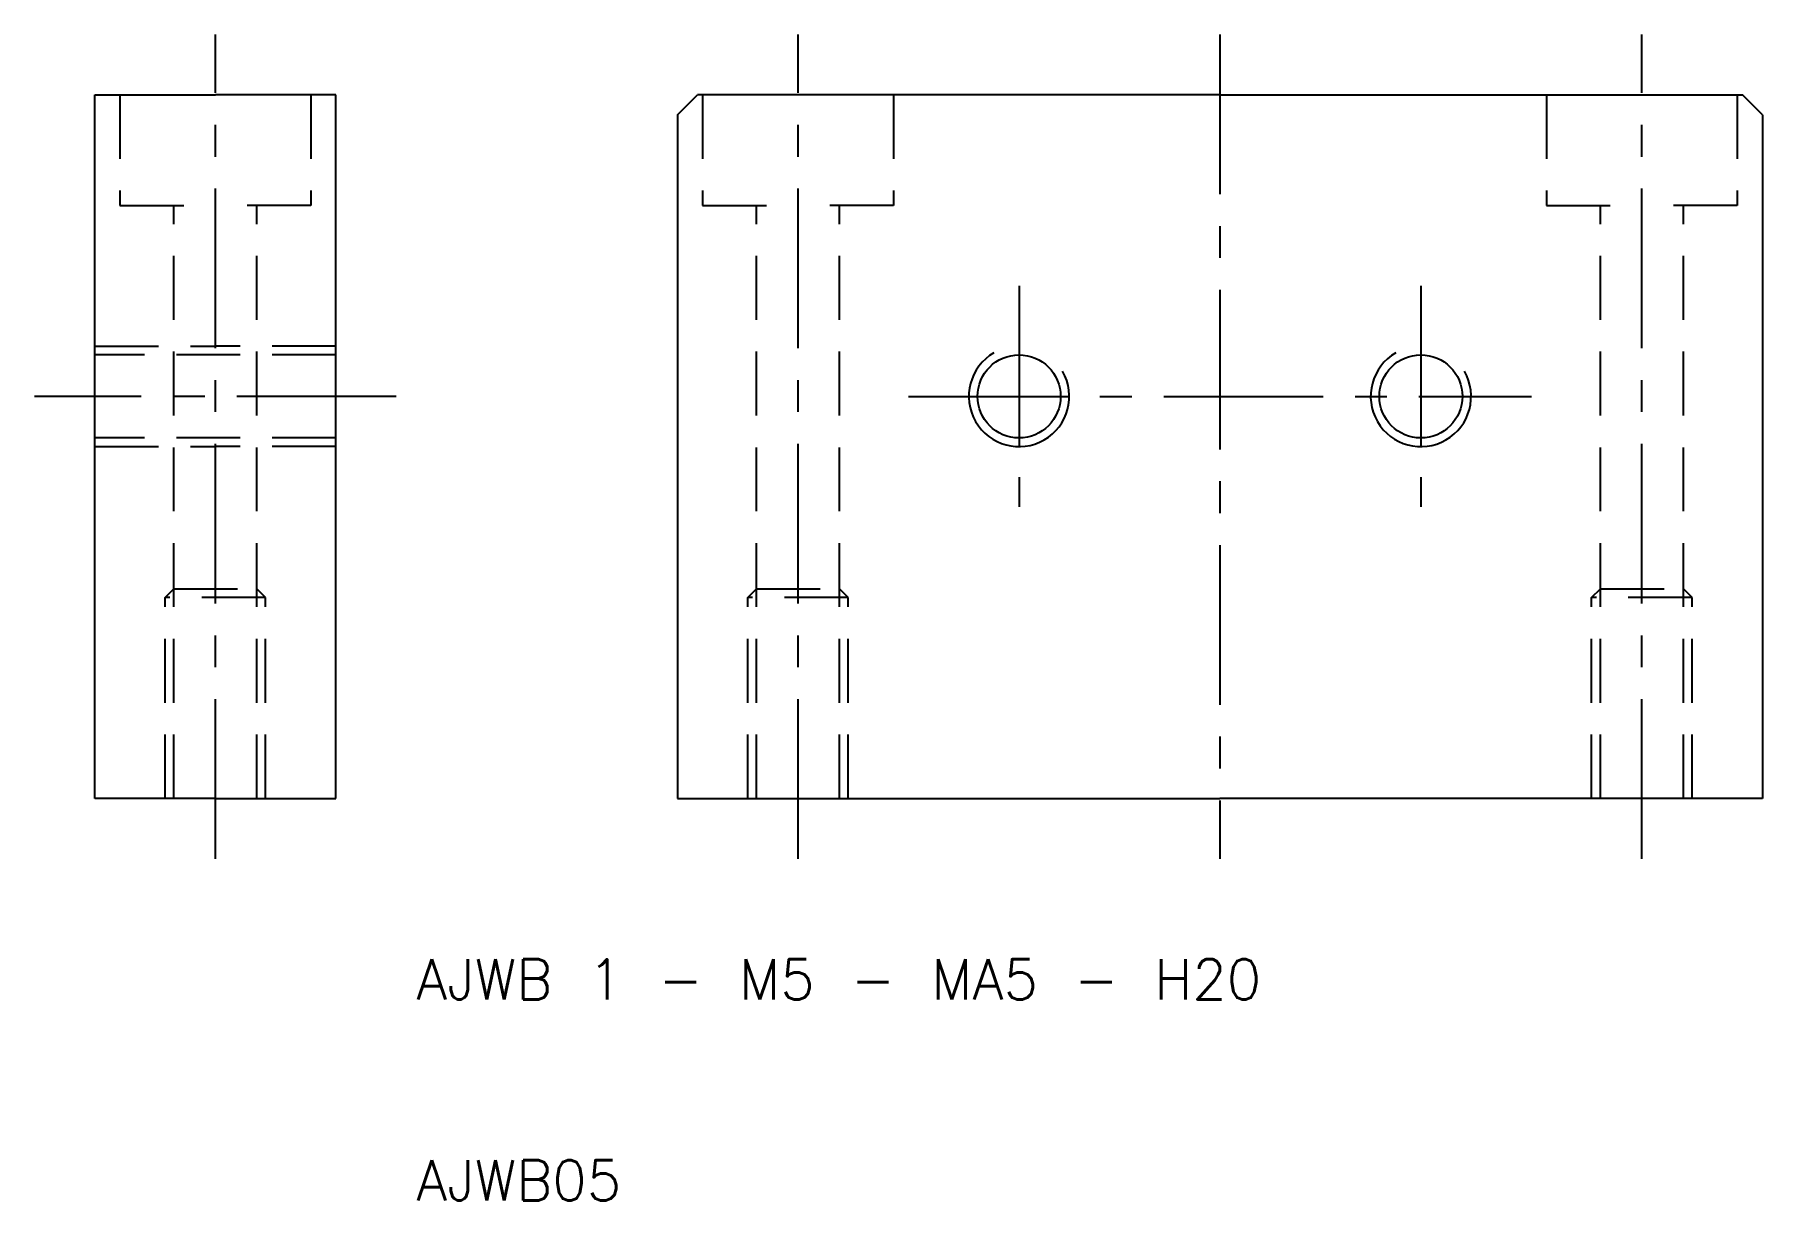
# Model space of a CAD drawing. Extents: x -9 to 77, y 10 to 68.
import ezdxf

# ---------------------------------------------------------------- set-up
doc = ezdxf.new("R2010")
doc.units = 0
doc.header["$LTSCALE"] = 0.25
doc.linetypes.add('CENTER', pattern=[50.8, 31.75, -6.35, 6.35, -6.35])
doc.linetypes.add('DASHED', pattern=[19.05, 12.7, -6.35])
doc.layers.get('0').update_dxf_attribs({"linetype": 'CONTINUOUS'})
doc.layers.add('CENTER', color=1, linetype='CENTER')
doc.styles.get("Standard").update_dxf_attribs({"font": 'txt.shx', "bigfont": 'extfont.shx'})

msp = doc.modelspace()

# ---------------------------------------------------------------- linework, layer by layer
for p, q in [((-6, 30), (-6, 65)), ((-6, 65), (0, 65)), ((6, 65), (0, 65)), ((6, 30), (6, 65)), ((23, 64), (24, 65)), ((50, 65), (24, 65)), ((50, 65), (76, 65)), ((77, 64), (76, 65)), ((23, 64), (23, 30)), ((77, 64), (77, 30)), ((0, 30), (-6, 30)), ((0, 30), (6, 30)), ((23, 30), (50, 30)), ((77, 30), (50, 30))]:
    msp.add_line(p, q)
at = {"color": 3, "linetype": 'DASHED'}
for p, q in [((-4.75, 65), (-4.75, 59.5)), ((4.75, 65), (4.75, 59.5)), ((24.25, 65), (24.25, 59.5)), ((33.75, 65), (33.75, 59.5)), ((66.25, 65), (66.25, 59.5)), ((75.75, 65), (75.75, 59.5)), ((-4.75, 59.5), (0, 59.5)), ((-2.067, 30), (-2.067, 59.5)), ((4.75, 59.5), (0, 59.5)), ((2.067, 30), (2.067, 59.5)), ((24.25, 59.5), (29, 59.5)), ((26.933, 30), (26.933, 59.5)), ((33.75, 59.5), (29, 59.5)), ((31.067, 30), (31.067, 59.5)), ((66.25, 59.5), (71, 59.5)), ((68.933, 30), (68.933, 59.5)), ((75.75, 59.5), (71, 59.5)), ((73.067, 30), (73.067, 59.5)), ((-6, 52.5), (0, 52.5)), ((6, 52.5), (0, 52.5)), ((6, 52.067), (-6, 52.067)), ((6, 47.933), (-6, 47.933)), ((-6, 47.5), (0, 47.5)), ((6, 47.5), (0, 47.5)), ((-2.5, 40), (-2.067, 40.433)), ((-2.067, 40.433), (2.067, 40.433)), ((2.5, 40), (2.067, 40.433)), ((26.5, 40), (26.933, 40.433)), ((26.933, 40.433), (31.067, 40.433)), ((31.5, 40), (31.067, 40.433)), ((68.5, 40), (68.933, 40.433)), ((68.933, 40.433), (73.067, 40.433)), ((73.5, 40), (73.067, 40.433)), ((-2.5, 30), (-2.5, 40)), ((2.5, 40), (-2.5, 40)), ((2.5, 30), (2.5, 40)), ((26.5, 30), (26.5, 40)), ((31.5, 40), (26.5, 40)), ((31.5, 30), (31.5, 40)), ((73.5, 40), (68.5, 40)), ((68.5, 30), (68.5, 40)), ((73.5, 30), (73.5, 40))]:
    msp.add_line(p, q, dxfattribs=at)
for centre in [(40, 50), (60, 50)]:
    msp.add_circle(centre, 2.067)
at = {"color": 3}
for centre in [(40, 50), (60, 50)]:
    msp.add_arc(centre, 2.5, 120, 30, dxfattribs=at)
at = {"layer": 'CENTER', "color": 1, "linetype": 'CENTER'}
for p, q in [((0, 27), (0, 68)), ((29, 27), (29, 68)), ((50, 68), (50, 27)), ((71, 27), (71, 68)), ((40, 55.5), (40, 44.5)), ((60, 55.5), (60, 44.5)), ((9, 50), (-9, 50)), ((34.5, 50), (65.5, 50))]:
    msp.add_line(p, q, dxfattribs=at)

# ---------------------------------------------------------------- texts
for s, p in [('AJWB 1 - M5 - MA5 - H20', (10, 20)), ('AJWB05', (10, 10))]:
    msp.add_text(s, height=2).set_placement(p)

doc.saveas('drawing.dxf')
